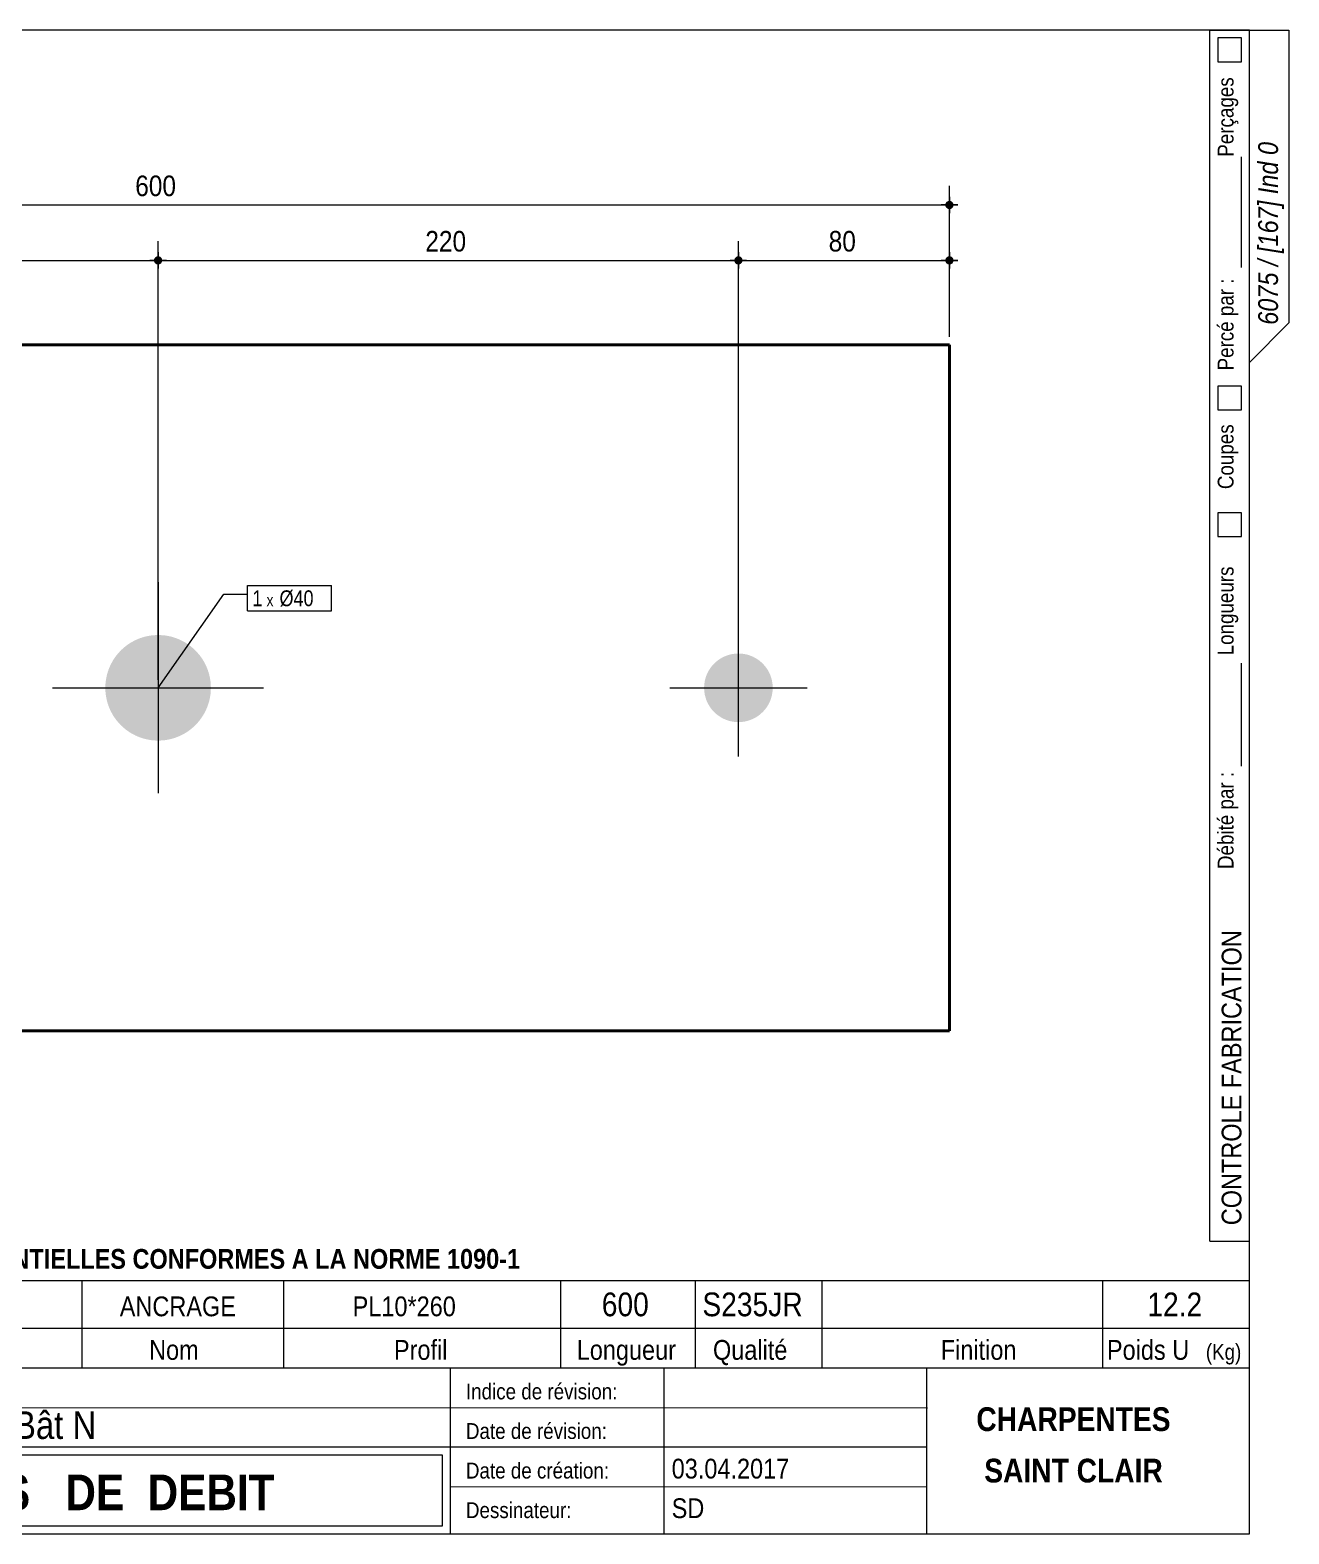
# Model space of a CAD drawing. Header units: millimetres. Extents: x 2 to 287, y 5 to 195.
# Drawn here: x 127.9 to 287, y 5 to 195 of the extents above; entities that cross this region are included whole.
import ezdxf

# ---------------------------------------------------------------- set-up
doc = ezdxf.new("R2010")
doc.units = ezdxf.units.MM
for name, color, linetype, lineweight in [('Autre type objet', 1, 'Continuous', 0), ('Boulon', 7, 'Continuous', 0), ('Cotation', 7, 'Continuous', 0), ('Désignation boulon', 3, 'Continuous', 0), ('Feuille dessin', 5, 'Continuous', 0), ('Piece', 2, 'Continuous', 0)]:
    doc.layers.add(name, color=color, linetype=linetype, lineweight=lineweight)
doc.styles.add('ARIAL', font='ARIAL.TTF')
doc.styles.add('ARIAL_BOLD', font='ARIALBD.TTF')
doc.styles.add('ARIAL_ITALIC', font='ARIALI.TTF')
doc.styles.add('COMIC_SANS_MS', font='COMIC.TTF')

# ---------------------------------------------------------------- blocks, each defined once
blk = doc.blocks.new('*A1')
at = {"layer": 'Boulon'}
blk.add_hatch(color=256, dxfattribs=at).paths.add_polyline_path([(137.43, 111.98), (137.44, 112.06), (137.44, 112.15), (137.44, 112.23), (137.45, 112.31), (137.45, 112.39), (137.46, 112.47), (137.47, 112.55), (137.47, 112.63), (137.48, 112.72), (137.49, 112.8), (137.51, 112.88), (137.52, 112.96), (137.53, 113.04), (137.55, 113.12), (137.56, 113.2), (137.58, 113.28), (137.6, 113.36), (137.61, 113.44), (137.63, 113.52), (137.65, 113.6), (137.67, 113.68), (137.7, 113.76), (137.72, 113.84), (137.74, 113.91), (137.77, 113.99), (137.8, 114.07), (137.82, 114.15), (137.85, 114.22), (137.88, 114.3), (137.91, 114.38), (137.94, 114.45), (137.97, 114.53), (138.01, 114.6), (138.04, 114.68), (138.07, 114.75), (138.11, 114.82), (138.15, 114.9), (138.18, 114.97), (138.22, 115.04), (138.26, 115.11), (138.3, 115.19), (138.34, 115.26), (138.38, 115.33), (138.42, 115.4), (138.47, 115.47), (138.51, 115.54), (138.56, 115.6), (138.6, 115.67), (138.65, 115.74), (138.7, 115.81), (138.75, 115.87), (138.79, 115.94), (138.84, 116), (138.9, 116.07), (138.95, 116.13), (139, 116.19), (139.05, 116.25), (139.11, 116.32), (139.16, 116.38), (139.22, 116.44), (139.27, 116.5), (139.33, 116.56), (139.39, 116.61), (139.44, 116.67), (139.5, 116.73), (139.56, 116.78), (139.62, 116.84), (139.68, 116.89), (139.75, 116.95), (139.81, 117), (139.87, 117.05), (139.93, 117.1), (140, 117.16), (140.06, 117.21), (140.13, 117.25), (140.19, 117.3), (140.26, 117.35), (140.33, 117.4), (140.4, 117.44), (140.46, 117.49), (140.53, 117.53), (140.6, 117.58), (140.67, 117.62), (140.74, 117.66), (140.81, 117.7), (140.89, 117.74), (140.96, 117.78), (141.03, 117.82), (141.1, 117.85), (141.18, 117.89), (141.25, 117.93), (141.32, 117.96), (141.4, 117.99), (141.47, 118.03), (141.55, 118.06), (141.62, 118.09), (141.7, 118.12), (141.78, 118.15), (141.85, 118.18), (141.93, 118.2), (142.01, 118.23), (142.09, 118.26), (142.16, 118.28), (142.24, 118.3), (142.32, 118.33), (142.4, 118.35), (142.48, 118.37), (142.56, 118.39), (142.64, 118.4), (142.72, 118.42), (142.8, 118.44), (142.88, 118.45), (142.96, 118.47), (143.04, 118.48), (143.12, 118.49), (143.2, 118.51), (143.28, 118.52), (143.37, 118.53), (143.45, 118.53), (143.53, 118.54), (143.61, 118.55), (143.69, 118.55), (143.77, 118.56), (143.85, 118.56), (143.94, 118.56), (144.02, 118.57), (144.1, 118.57), (144.18, 118.57), (144.26, 118.56), (144.35, 118.56), (144.43, 118.56), (144.51, 118.55), (144.59, 118.55), (144.67, 118.54), (144.75, 118.53), (144.83, 118.53), (144.92, 118.52), (145, 118.51), (145.08, 118.49), (145.16, 118.48), (145.24, 118.47), (145.32, 118.45), (145.4, 118.44), (145.48, 118.42), (145.56, 118.4), (145.64, 118.39), (145.72, 118.37), (145.8, 118.35), (145.88, 118.33), (145.96, 118.3), (146.04, 118.28), (146.11, 118.26), (146.19, 118.23), (146.27, 118.2), (146.35, 118.18), (146.42, 118.15), (146.5, 118.12), (146.58, 118.09), (146.65, 118.06), (146.73, 118.03), (146.8, 117.99), (146.88, 117.96), (146.95, 117.93), (147.02, 117.89), (147.1, 117.85), (147.17, 117.82), (147.24, 117.78), (147.31, 117.74), (147.39, 117.7), (147.46, 117.66), (147.53, 117.62), (147.6, 117.58), (147.67, 117.53), (147.74, 117.49), (147.8, 117.44), (147.87, 117.4), (147.94, 117.35), (148.01, 117.3), (148.07, 117.25), (148.14, 117.21), (148.2, 117.16), (148.27, 117.1), (148.33, 117.05), (148.39, 117), (148.45, 116.95), (148.52, 116.89), (148.58, 116.84), (148.64, 116.78), (148.7, 116.73), (148.76, 116.67), (148.81, 116.61), (148.87, 116.56), (148.93, 116.5), (148.98, 116.44), (149.04, 116.38), (149.09, 116.32), (149.15, 116.25), (149.2, 116.19), (149.25, 116.13), (149.3, 116.07), (149.36, 116), (149.41, 115.94), (149.45, 115.87), (149.5, 115.81), (149.55, 115.74), (149.6, 115.67), (149.64, 115.6), (149.69, 115.54), (149.73, 115.47), (149.78, 115.4), (149.82, 115.33), (149.86, 115.26), (149.9, 115.19), (149.94, 115.11), (149.98, 115.04), (150.02, 114.97), (150.05, 114.9), (150.09, 114.82), (150.13, 114.75), (150.16, 114.68), (150.19, 114.6), (150.23, 114.53), (150.26, 114.45), (150.29, 114.38), (150.32, 114.3), (150.35, 114.22), (150.38, 114.15), (150.4, 114.07), (150.43, 113.99), (150.46, 113.91), (150.48, 113.84), (150.5, 113.76), (150.53, 113.68), (150.55, 113.6), (150.57, 113.52), (150.59, 113.44), (150.6, 113.36), (150.62, 113.28), (150.64, 113.2), (150.65, 113.12), (150.67, 113.04), (150.68, 112.96), (150.69, 112.88), (150.71, 112.8), (150.72, 112.72), (150.73, 112.63), (150.73, 112.55), (150.74, 112.47), (150.75, 112.39), (150.75, 112.31), (150.76, 112.23), (150.76, 112.15), (150.76, 112.06), (150.77, 111.98), (150.77, 111.9), (150.77, 111.82), (150.76, 111.74), (150.76, 111.65), (150.76, 111.57), (150.75, 111.49), (150.75, 111.41), (150.74, 111.33), (150.73, 111.25), (150.73, 111.17), (150.72, 111.08), (150.71, 111), (150.69, 110.92), (150.68, 110.84), (150.67, 110.76), (150.65, 110.68), (150.64, 110.6), (150.62, 110.52), (150.6, 110.44), (150.59, 110.36), (150.57, 110.28), (150.55, 110.2), (150.53, 110.12), (150.5, 110.04), (150.48, 109.96), (150.46, 109.89), (150.43, 109.81), (150.4, 109.73), (150.38, 109.65), (150.35, 109.58), (150.32, 109.5), (150.29, 109.42), (150.26, 109.35), (150.23, 109.27), (150.19, 109.2), (150.16, 109.12), (150.13, 109.05), (150.09, 108.98), (150.05, 108.9), (150.02, 108.83), (149.98, 108.76), (149.94, 108.69), (149.9, 108.61), (149.86, 108.54), (149.82, 108.47), (149.78, 108.4), (149.73, 108.33), (149.69, 108.26), (149.64, 108.2), (149.6, 108.13), (149.55, 108.06), (149.5, 107.99), (149.45, 107.93), (149.41, 107.86), (149.36, 107.8), (149.3, 107.73), (149.25, 107.67), (149.2, 107.61), (149.15, 107.55), (149.09, 107.48), (149.04, 107.42), (148.98, 107.36), (148.93, 107.3), (148.87, 107.24), (148.81, 107.19), (148.76, 107.13), (148.7, 107.07), (148.64, 107.02), (148.58, 106.96), (148.52, 106.91), (148.45, 106.85), (148.39, 106.8), (148.33, 106.75), (148.27, 106.7), (148.2, 106.64), (148.14, 106.59), (148.07, 106.55), (148.01, 106.5), (147.94, 106.45), (147.87, 106.4), (147.8, 106.36), (147.74, 106.31), (147.67, 106.27), (147.6, 106.22), (147.53, 106.18), (147.46, 106.14), (147.39, 106.1), (147.31, 106.06), (147.24, 106.02), (147.17, 105.98), (147.1, 105.95), (147.02, 105.91), (146.95, 105.87), (146.88, 105.84), (146.8, 105.81), (146.73, 105.77), (146.65, 105.74), (146.58, 105.71), (146.5, 105.68), (146.42, 105.65), (146.35, 105.62), (146.27, 105.6), (146.19, 105.57), (146.11, 105.54), (146.04, 105.52), (145.96, 105.5), (145.88, 105.47), (145.8, 105.45), (145.72, 105.43), (145.64, 105.41), (145.56, 105.4), (145.48, 105.38), (145.4, 105.36), (145.32, 105.35), (145.24, 105.33), (145.16, 105.32), (145.08, 105.31), (145, 105.29), (144.92, 105.28), (144.83, 105.27), (144.75, 105.27), (144.67, 105.26), (144.59, 105.25), (144.51, 105.25), (144.43, 105.24), (144.35, 105.24), (144.26, 105.24), (144.18, 105.23), (144.1, 105.23), (144.02, 105.23), (143.94, 105.24), (143.85, 105.24), (143.77, 105.24), (143.69, 105.25), (143.61, 105.25), (143.53, 105.26), (143.45, 105.27), (143.37, 105.27), (143.28, 105.28), (143.2, 105.29), (143.12, 105.31), (143.04, 105.32), (142.96, 105.33), (142.88, 105.35), (142.8, 105.36), (142.72, 105.38), (142.64, 105.4), (142.56, 105.41), (142.48, 105.43), (142.4, 105.45), (142.32, 105.47), (142.24, 105.5), (142.16, 105.52), (142.09, 105.54), (142.01, 105.57), (141.93, 105.6), (141.85, 105.62), (141.78, 105.65), (141.7, 105.68), (141.62, 105.71), (141.55, 105.74), (141.47, 105.77), (141.4, 105.81), (141.32, 105.84), (141.25, 105.87), (141.18, 105.91), (141.1, 105.95), (141.03, 105.98), (140.96, 106.02), (140.89, 106.06), (140.81, 106.1), (140.74, 106.14), (140.67, 106.18), (140.6, 106.22), (140.53, 106.27), (140.46, 106.31), (140.4, 106.36), (140.33, 106.4), (140.26, 106.45), (140.19, 106.5), (140.13, 106.55), (140.06, 106.59), (140, 106.64), (139.93, 106.7), (139.87, 106.75), (139.81, 106.8), (139.75, 106.85), (139.68, 106.91), (139.62, 106.96), (139.56, 107.02), (139.5, 107.07), (139.44, 107.13), (139.39, 107.19), (139.33, 107.24), (139.27, 107.3), (139.22, 107.36), (139.16, 107.42), (139.11, 107.48), (139.05, 107.55), (139, 107.61), (138.95, 107.67), (138.9, 107.73), (138.84, 107.8), (138.79, 107.86), (138.75, 107.93), (138.7, 107.99), (138.65, 108.06), (138.6, 108.13), (138.56, 108.2), (138.51, 108.26), (138.47, 108.33), (138.42, 108.4), (138.38, 108.47), (138.34, 108.54), (138.3, 108.61), (138.26, 108.69), (138.22, 108.76), (138.18, 108.83), (138.15, 108.9), (138.11, 108.98), (138.07, 109.05), (138.04, 109.12), (138.01, 109.2), (137.97, 109.27), (137.94, 109.35), (137.91, 109.42), (137.88, 109.5), (137.85, 109.58), (137.82, 109.65), (137.8, 109.73), (137.77, 109.81), (137.74, 109.89), (137.72, 109.96), (137.7, 110.04), (137.67, 110.12), (137.65, 110.2), (137.63, 110.28), (137.61, 110.36), (137.6, 110.44), (137.58, 110.52), (137.56, 110.6), (137.55, 110.68), (137.53, 110.76), (137.52, 110.84), (137.51, 110.92), (137.49, 111), (137.48, 111.08), (137.47, 111.17), (137.47, 111.25), (137.46, 111.33), (137.45, 111.41), (137.45, 111.49), (137.44, 111.57), (137.44, 111.65), (137.44, 111.74), (137.43, 111.82), (137.43, 111.9)], flags=17)
at = {"layer": 'Boulon', "linetype": 'Continuous', "lineweight": 0}
for p, q in [((144.1, 125.23), (144.1, 98.57)), ((130.77, 111.9), (157.43, 111.9))]:
    blk.add_line(p, q, dxfattribs=at)
blk = doc.blocks.new('*A2')
at = {"layer": 'Boulon'}
blk.add_hatch(color=256, dxfattribs=at).paths.add_polyline_path([(217.38, 107.57), (217.33, 107.57), (217.27, 107.57), (217.22, 107.57), (217.17, 107.57), (217.11, 107.58), (217.06, 107.58), (217.01, 107.59), (216.96, 107.59), (216.9, 107.6), (216.85, 107.61), (216.8, 107.61), (216.74, 107.62), (216.69, 107.63), (216.64, 107.64), (216.59, 107.65), (216.54, 107.66), (216.48, 107.67), (216.43, 107.68), (216.38, 107.7), (216.33, 107.71), (216.28, 107.72), (216.23, 107.74), (216.18, 107.75), (216.12, 107.77), (216.07, 107.79), (216.02, 107.8), (215.97, 107.82), (215.92, 107.84), (215.87, 107.86), (215.82, 107.88), (215.78, 107.9), (215.73, 107.92), (215.68, 107.94), (215.63, 107.96), (215.58, 107.98), (215.53, 108.01), (215.49, 108.03), (215.44, 108.05), (215.39, 108.08), (215.34, 108.1), (215.3, 108.13), (215.25, 108.16), (215.21, 108.18), (215.16, 108.21), (215.12, 108.24), (215.07, 108.27), (215.03, 108.3), (214.98, 108.33), (214.94, 108.36), (214.89, 108.39), (214.85, 108.42), (214.81, 108.45), (214.77, 108.48), (214.73, 108.52), (214.68, 108.55), (214.64, 108.58), (214.6, 108.62), (214.56, 108.65), (214.52, 108.69), (214.48, 108.73), (214.45, 108.76), (214.41, 108.8), (214.37, 108.84), (214.33, 108.87), (214.29, 108.91), (214.26, 108.95), (214.22, 108.99), (214.19, 109.03), (214.15, 109.07), (214.12, 109.11), (214.08, 109.15), (214.05, 109.19), (214.02, 109.23), (213.98, 109.28), (213.95, 109.32), (213.92, 109.36), (213.89, 109.4), (213.86, 109.45), (213.83, 109.49), (213.8, 109.54), (213.77, 109.58), (213.74, 109.63), (213.72, 109.67), (213.69, 109.72), (213.66, 109.76), (213.64, 109.81), (213.61, 109.86), (213.59, 109.9), (213.56, 109.95), (213.54, 110), (213.52, 110.05), (213.49, 110.1), (213.47, 110.14), (213.45, 110.19), (213.43, 110.24), (213.41, 110.29), (213.39, 110.34), (213.37, 110.39), (213.35, 110.44), (213.34, 110.49), (213.32, 110.54), (213.3, 110.59), (213.29, 110.64), (213.27, 110.69), (213.26, 110.74), (213.24, 110.8), (213.23, 110.85), (213.22, 110.9), (213.21, 110.95), (213.19, 111), (213.18, 111.05), (213.17, 111.11), (213.16, 111.16), (213.16, 111.21), (213.15, 111.26), (213.14, 111.32), (213.13, 111.37), (213.13, 111.42), (213.12, 111.48), (213.12, 111.53), (213.11, 111.58), (213.11, 111.63), (213.11, 111.69), (213.1, 111.74), (213.1, 111.79), (213.1, 111.85), (213.1, 111.9), (213.1, 111.95), (213.1, 112.01), (213.1, 112.06), (213.11, 112.11), (213.11, 112.17), (213.11, 112.22), (213.12, 112.27), (213.12, 112.32), (213.13, 112.38), (213.13, 112.43), (213.14, 112.48), (213.15, 112.54), (213.16, 112.59), (213.16, 112.64), (213.17, 112.69), (213.18, 112.75), (213.19, 112.8), (213.21, 112.85), (213.22, 112.9), (213.23, 112.95), (213.24, 113), (213.26, 113.06), (213.27, 113.11), (213.29, 113.16), (213.3, 113.21), (213.32, 113.26), (213.34, 113.31), (213.35, 113.36), (213.37, 113.41), (213.39, 113.46), (213.41, 113.51), (213.43, 113.56), (213.45, 113.61), (213.47, 113.66), (213.49, 113.7), (213.52, 113.75), (213.54, 113.8), (213.56, 113.85), (213.59, 113.9), (213.61, 113.94), (213.64, 113.99), (213.66, 114.04), (213.69, 114.08), (213.72, 114.13), (213.74, 114.17), (213.77, 114.22), (213.8, 114.26), (213.83, 114.31), (213.86, 114.35), (213.89, 114.4), (213.92, 114.44), (213.95, 114.48), (213.98, 114.52), (214.02, 114.57), (214.05, 114.61), (214.08, 114.65), (214.12, 114.69), (214.15, 114.73), (214.19, 114.77), (214.22, 114.81), (214.26, 114.85), (214.29, 114.89), (214.33, 114.93), (214.37, 114.96), (214.41, 115), (214.45, 115.04), (214.48, 115.07), (214.52, 115.11), (214.56, 115.15), (214.6, 115.18), (214.64, 115.22), (214.68, 115.25), (214.73, 115.28), (214.77, 115.32), (214.81, 115.35), (214.85, 115.38), (214.89, 115.41), (214.94, 115.44), (214.98, 115.47), (215.03, 115.5), (215.07, 115.53), (215.12, 115.56), (215.16, 115.59), (215.21, 115.62), (215.25, 115.64), (215.3, 115.67), (215.34, 115.7), (215.39, 115.72), (215.44, 115.75), (215.49, 115.77), (215.53, 115.79), (215.58, 115.82), (215.63, 115.84), (215.68, 115.86), (215.73, 115.88), (215.78, 115.9), (215.82, 115.92), (215.87, 115.94), (215.92, 115.96), (215.97, 115.98), (216.02, 116), (216.07, 116.01), (216.12, 116.03), (216.18, 116.05), (216.23, 116.06), (216.28, 116.08), (216.33, 116.09), (216.38, 116.1), (216.43, 116.12), (216.48, 116.13), (216.54, 116.14), (216.59, 116.15), (216.64, 116.16), (216.69, 116.17), (216.74, 116.18), (216.8, 116.19), (216.85, 116.19), (216.9, 116.2), (216.96, 116.21), (217.01, 116.21), (217.06, 116.22), (217.11, 116.22), (217.17, 116.23), (217.22, 116.23), (217.27, 116.23), (217.33, 116.23), (217.38, 116.23), (217.43, 116.23), (217.49, 116.23), (217.54, 116.23), (217.59, 116.23), (217.65, 116.23), (217.7, 116.23), (217.75, 116.22), (217.81, 116.22), (217.86, 116.21), (217.91, 116.21), (217.96, 116.2), (218.02, 116.19), (218.07, 116.19), (218.12, 116.18), (218.17, 116.17), (218.23, 116.16), (218.28, 116.15), (218.33, 116.14), (218.38, 116.13), (218.43, 116.12), (218.49, 116.1), (218.54, 116.09), (218.59, 116.08), (218.64, 116.06), (218.69, 116.05), (218.74, 116.03), (218.79, 116.01), (218.84, 116), (218.89, 115.98), (218.94, 115.96), (218.99, 115.94), (219.04, 115.92), (219.09, 115.9), (219.14, 115.88), (219.19, 115.86), (219.24, 115.84), (219.29, 115.82), (219.33, 115.79), (219.38, 115.77), (219.43, 115.75), (219.48, 115.72), (219.52, 115.7), (219.57, 115.67), (219.62, 115.64), (219.66, 115.62), (219.71, 115.59), (219.75, 115.56), (219.8, 115.53), (219.84, 115.5), (219.88, 115.47), (219.93, 115.44), (219.97, 115.41), (220.01, 115.38), (220.06, 115.35), (220.1, 115.32), (220.14, 115.28), (220.18, 115.25), (220.22, 115.22), (220.26, 115.18), (220.3, 115.15), (220.34, 115.11), (220.38, 115.07), (220.42, 115.04), (220.46, 115), (220.5, 114.96), (220.53, 114.93), (220.57, 114.89), (220.61, 114.85), (220.64, 114.81), (220.68, 114.77), (220.71, 114.73), (220.75, 114.69), (220.78, 114.65), (220.82, 114.61), (220.85, 114.57), (220.88, 114.52), (220.91, 114.48), (220.95, 114.44), (220.98, 114.4), (221.01, 114.35), (221.04, 114.31), (221.07, 114.26), (221.09, 114.22), (221.12, 114.17), (221.15, 114.13), (221.18, 114.08), (221.2, 114.04), (221.23, 113.99), (221.25, 113.94), (221.28, 113.9), (221.3, 113.85), (221.33, 113.8), (221.35, 113.75), (221.37, 113.7), (221.39, 113.66), (221.42, 113.61), (221.44, 113.56), (221.46, 113.51), (221.48, 113.46), (221.5, 113.41), (221.51, 113.36), (221.53, 113.31), (221.55, 113.26), (221.56, 113.21), (221.58, 113.16), (221.6, 113.11), (221.61, 113.06), (221.62, 113), (221.64, 112.95), (221.65, 112.9), (221.66, 112.85), (221.67, 112.8), (221.68, 112.75), (221.69, 112.69), (221.7, 112.64), (221.71, 112.59), (221.72, 112.54), (221.73, 112.48), (221.73, 112.43), (221.74, 112.38), (221.75, 112.32), (221.75, 112.27), (221.75, 112.22), (221.76, 112.17), (221.76, 112.11), (221.76, 112.06), (221.77, 112.01), (221.77, 111.95), (221.77, 111.9), (221.77, 111.85), (221.77, 111.79), (221.76, 111.74), (221.76, 111.69), (221.76, 111.63), (221.75, 111.58), (221.75, 111.53), (221.75, 111.48), (221.74, 111.42), (221.73, 111.37), (221.73, 111.32), (221.72, 111.26), (221.71, 111.21), (221.7, 111.16), (221.69, 111.11), (221.68, 111.05), (221.67, 111), (221.66, 110.95), (221.65, 110.9), (221.64, 110.85), (221.62, 110.8), (221.61, 110.74), (221.6, 110.69), (221.58, 110.64), (221.56, 110.59), (221.55, 110.54), (221.53, 110.49), (221.51, 110.44), (221.5, 110.39), (221.48, 110.34), (221.46, 110.29), (221.44, 110.24), (221.42, 110.19), (221.39, 110.14), (221.37, 110.1), (221.35, 110.05), (221.33, 110), (221.3, 109.95), (221.28, 109.9), (221.25, 109.86), (221.23, 109.81), (221.2, 109.76), (221.18, 109.72), (221.15, 109.67), (221.12, 109.63), (221.09, 109.58), (221.07, 109.54), (221.04, 109.49), (221.01, 109.45), (220.98, 109.4), (220.95, 109.36), (220.91, 109.32), (220.88, 109.28), (220.85, 109.23), (220.82, 109.19), (220.78, 109.15), (220.75, 109.11), (220.71, 109.07), (220.68, 109.03), (220.64, 108.99), (220.61, 108.95), (220.57, 108.91), (220.53, 108.87), (220.5, 108.84), (220.46, 108.8), (220.42, 108.76), (220.38, 108.73), (220.34, 108.69), (220.3, 108.65), (220.26, 108.62), (220.22, 108.58), (220.18, 108.55), (220.14, 108.52), (220.1, 108.48), (220.06, 108.45), (220.01, 108.42), (219.97, 108.39), (219.93, 108.36), (219.88, 108.33), (219.84, 108.3), (219.8, 108.27), (219.75, 108.24), (219.71, 108.21), (219.66, 108.18), (219.62, 108.16), (219.57, 108.13), (219.52, 108.1), (219.48, 108.08), (219.43, 108.05), (219.38, 108.03), (219.33, 108.01), (219.29, 107.98), (219.24, 107.96), (219.19, 107.94), (219.14, 107.92), (219.09, 107.9), (219.04, 107.88), (218.99, 107.86), (218.94, 107.84), (218.89, 107.82), (218.84, 107.8), (218.79, 107.79), (218.74, 107.77), (218.69, 107.75), (218.64, 107.74), (218.59, 107.72), (218.54, 107.71), (218.49, 107.7), (218.43, 107.68), (218.38, 107.67), (218.33, 107.66), (218.28, 107.65), (218.23, 107.64), (218.17, 107.63), (218.12, 107.62), (218.07, 107.61), (218.02, 107.61), (217.96, 107.6), (217.91, 107.59), (217.86, 107.59), (217.81, 107.58), (217.75, 107.58), (217.7, 107.57), (217.65, 107.57), (217.59, 107.57), (217.54, 107.57), (217.49, 107.57), (217.43, 107.57)], flags=17)
at = {"layer": 'Boulon', "linetype": 'Continuous', "lineweight": 0}
for p, q in [((217.43, 103.23), (217.43, 120.57)), ((208.77, 111.9), (226.1, 111.9))]:
    blk.add_line(p, q, dxfattribs=at)
blk = doc.blocks.new('*A3')
at = {"layer": 'Piece', "color": 2, "linetype": 'Continuous', "lineweight": 40}
for p, q in [((44.1, 155.233333), (244.1, 155.233333)), ((244.1, 155.233333), (244.1, 68.566667)), ((244.1, 68.566667), (44.1, 68.566667))]:
    blk.add_line(p, q, dxfattribs=at)
blk = doc.blocks.new('*A4')
at = {"layer": 'Feuille dessin', "linetype": 'Continuous', "lineweight": 0}
for p, q in [((282, 195), (5, 195)), ((282, 5), (282, 195)), ((5, 5), (282, 5))]:
    blk.add_line(p, q, dxfattribs=at)
blk = doc.blocks.new('*A7')
at = {"layer": 'Autre type objet', "linetype": 'Continuous', "lineweight": 0}
for p, q in [((277, 42), (277, 195)), ((277, 195), (287, 195)), ((278, 194), (278, 191)), ((281, 194), (278, 194)), ((281, 191), (281, 194)), ((282, 42), (282, 195)), ((287, 195), (287, 158)), ((278, 191), (281, 191)), ((281, 165), (281, 179)), ((287, 158), (282, 153)), ((278, 150), (278, 147)), ((281, 150), (278, 150)), ((281, 147), (281, 150)), ((278, 147), (281, 147)), ((278, 134), (278, 131)), ((281, 134), (278, 134)), ((281, 131), (281, 134)), ((278, 131), (281, 131)), ((281, 102), (281, 115)), ((277, 42), (282, 42))]:
    blk.add_line(p, q, dxfattribs=at)
at = {"layer": 'Autre type objet', "width": 0.85}
for s, height, style, p in [('Perçages', 2, 'ARIAL', (280, 179)), ('6075 / [167] Ind 0', 2.5, 'ARIAL_ITALIC', (285.619109, 157.760245)), ('Percé par :', 2, 'ARIAL', (280, 152)), ('Coupes', 2, 'ARIAL', (280, 137)), ('Longueurs', 2, 'ARIAL', (280, 116)), ('Débité par :', 2, 'ARIAL', (280, 89)), ('CONTROLE FABRICATION', 2.5, 'ARIAL', (281, 44))]:
    blk.add_text(s, height=height, rotation=90, dxfattribs=dict(at, style=style)).set_placement(p)
blk = doc.blocks.new('*A8')
at = {"layer": 'Autre type objet', "linetype": 'Continuous', "lineweight": 0}
for p, q in [((92, 37), (282, 37)), ((134.5, 31), (134.5, 37)), ((160, 31), (160, 37)), ((195, 31), (195, 37)), ((212, 31), (212, 37)), ((228, 31), (228, 37)), ((263.5, 31), (263.5, 37)), ((282, 31), (282, 37)), ((92, 31), (282, 31)), ((134.5, 26), (134.5, 31)), ((160, 26), (160, 31)), ((195, 26), (195, 31)), ((212, 26), (212, 31)), ((228, 26), (228, 31)), ((263.5, 26), (263.5, 31)), ((282, 5), (282, 31)), ((92, 26), (282, 26)), ((181, 26), (181, 5)), ((208, 26), (208, 5)), ((241.262466, 5), (241.262466, 26)), ((92, 21), (241.327069, 20.935451)), ((92, 16), (181, 16)), ((181, 16), (241.297815, 16.021151)), ((93, 15), (180, 15)), ((180, 15), (180, 6)), ((181, 11), (241.217807, 10.969512)), ((180, 6), (93, 6)), ((92, 5), (282, 5))]:
    blk.add_line(p, q, dxfattribs=at)
at = {"layer": 'Autre type objet', "width": 0.85}
for s, height, style, p in [('TOLERANCES ESSENTIELLES CONFORMES A LA NORME 1090-1', 2.5, 'ARIAL_BOLD', (96.5, 38.5)), ('ANCRAGE', 2.5, 'ARIAL', (139.25415, 32.5)), ('PL10*260', 2.5, 'ARIAL', (168.683716, 32.5)), ('600', 3, 'ARIAL', (200.165771, 32.5)), ('S235JR', 3, 'ARIAL', (212.880127, 32.5)), ('12.2', 3, 'ARIAL', (269.109863, 32.5)), ('Nom', 2.5, 'ARIAL', (142.961426, 27)), ('Profil', 2.5, 'ARIAL', (173.903564, 27)), ('Longueur', 2.5, 'ARIAL', (197, 27)), ('Qualité', 2.5, 'ARIAL', (214.218018, 27)), ('Finition', 2.5, 'ARIAL', (243, 27)), ('Poids U', 2.5, 'ARIAL', (264, 27)), ('(Kg)', 2, 'ARIAL', (276.5, 27)), ('Indice de révision:', 2, 'ARIAL', (183, 22)), ('CHARPENTES', 3, 'ARIAL_BOLD', (247.5, 18)), ('GHD Bât N', 3.5, 'ARIAL', (115.5, 17)), ('Date de révision:', 2, 'ARIAL', (183, 17)), ('Date de création:', 2, 'ARIAL', (183, 12)), ('03.04.2017', 2.5, 'ARIAL', (209, 12)), ('SAINT CLAIR', 3, 'ARIAL_BOLD', (248.5, 11.5)), ('CROQUIS   DE  DEBIT', 4.5, 'ARIAL_BOLD', (103, 8)), ('SD', 2.5, 'ARIAL', (209, 7)), ('Dessinateur:', 2, 'ARIAL', (183, 7))]:
    blk.add_text(s, height=height, dxfattribs=dict(at, style=style)).set_placement(p)
blk = doc.blocks.new('*A13')
at = {"layer": 'Cotation'}
blk.add_hatch(color=256, dxfattribs=at).paths.add_polyline_path([(244.07, 172.38), (244.05, 172.38), (244.02, 172.39), (244, 172.39), (243.97, 172.4), (243.95, 172.4), (243.92, 172.41), (243.9, 172.42), (243.88, 172.43), (243.85, 172.44), (243.83, 172.45), (243.81, 172.47), (243.79, 172.48), (243.77, 172.5), (243.75, 172.51), (243.73, 172.53), (243.71, 172.55), (243.7, 172.57), (243.68, 172.59), (243.67, 172.61), (243.65, 172.63), (243.64, 172.65), (243.63, 172.68), (243.62, 172.7), (243.61, 172.72), (243.6, 172.75), (243.6, 172.77), (243.59, 172.8), (243.59, 172.82), (243.58, 172.85), (243.58, 172.87), (243.58, 172.9), (243.58, 172.93), (243.58, 172.95), (243.59, 172.98), (243.59, 173), (243.6, 173.03), (243.6, 173.05), (243.61, 173.08), (243.62, 173.1), (243.63, 173.12), (243.64, 173.15), (243.65, 173.17), (243.67, 173.19), (243.68, 173.21), (243.7, 173.23), (243.71, 173.25), (243.73, 173.27), (243.75, 173.29), (243.77, 173.3), (243.79, 173.32), (243.81, 173.33), (243.83, 173.35), (243.85, 173.36), (243.88, 173.37), (243.9, 173.38), (243.92, 173.39), (243.95, 173.4), (243.97, 173.4), (244, 173.41), (244.02, 173.41), (244.05, 173.42), (244.07, 173.42), (244.1, 173.42), (244.13, 173.42), (244.15, 173.42), (244.18, 173.41), (244.2, 173.41), (244.23, 173.4), (244.25, 173.4), (244.28, 173.39), (244.3, 173.38), (244.32, 173.37), (244.35, 173.36), (244.37, 173.35), (244.39, 173.33), (244.41, 173.32), (244.43, 173.3), (244.45, 173.29), (244.47, 173.27), (244.49, 173.25), (244.5, 173.23), (244.52, 173.21), (244.53, 173.19), (244.55, 173.17), (244.56, 173.15), (244.57, 173.12), (244.58, 173.1), (244.59, 173.08), (244.6, 173.05), (244.6, 173.03), (244.61, 173), (244.61, 172.98), (244.62, 172.95), (244.62, 172.93), (244.62, 172.9), (244.62, 172.87), (244.62, 172.85), (244.61, 172.82), (244.61, 172.8), (244.6, 172.77), (244.6, 172.75), (244.59, 172.72), (244.58, 172.7), (244.57, 172.68), (244.56, 172.65), (244.55, 172.63), (244.53, 172.61), (244.52, 172.59), (244.5, 172.57), (244.49, 172.55), (244.47, 172.53), (244.45, 172.51), (244.43, 172.5), (244.41, 172.48), (244.39, 172.47), (244.37, 172.45), (244.35, 172.44), (244.32, 172.43), (244.3, 172.42), (244.28, 172.41), (244.25, 172.4), (244.23, 172.4), (244.2, 172.39), (244.18, 172.39), (244.15, 172.38), (244.13, 172.38), (244.1, 172.38)], flags=17)
at = {"layer": 'Cotation', "linetype": 'Continuous', "lineweight": 0}
for p, q in [((244.1, 156.23), (244.1, 175.32)), ((44.1, 172.9), (244.1, 172.9)), ((245.14, 172.9), (243.06, 172.9)), ((244.1, 173.94), (244.1, 171.86)), ((244.1, 172.9), (245.14, 172.9))]:
    blk.add_line(p, q, dxfattribs=at)
at = {"layer": 'Cotation'}
blk.add_point((244.1, 172.9), dxfattribs=at)
at = {"layer": 'Cotation', "style": 'ARIAL', "width": 0.85}
blk.add_text('600', height=2.6, dxfattribs=at).set_placement((141.21, 174.02))
blk = doc.blocks.new('*A15')
at = {"layer": 'Cotation'}
for points in [[(70.74, 165.38), (70.72, 165.38), (70.69, 165.39), (70.67, 165.39), (70.64, 165.4), (70.62, 165.4), (70.59, 165.41), (70.57, 165.42), (70.54, 165.43), (70.52, 165.44), (70.5, 165.45), (70.48, 165.47), (70.46, 165.48), (70.44, 165.5), (70.42, 165.51), (70.4, 165.53), (70.38, 165.55), (70.36, 165.57), (70.35, 165.59), (70.33, 165.61), (70.32, 165.63), (70.31, 165.65), (70.3, 165.68), (70.29, 165.7), (70.28, 165.72), (70.27, 165.75), (70.26, 165.77), (70.26, 165.8), (70.25, 165.82), (70.25, 165.85), (70.25, 165.87), (70.25, 165.9), (70.25, 165.93), (70.25, 165.95), (70.25, 165.98), (70.26, 166), (70.26, 166.03), (70.27, 166.05), (70.28, 166.08), (70.29, 166.1), (70.3, 166.12), (70.31, 166.15), (70.32, 166.17), (70.33, 166.19), (70.35, 166.21), (70.36, 166.23), (70.38, 166.25), (70.4, 166.27), (70.42, 166.29), (70.44, 166.3), (70.46, 166.32), (70.48, 166.33), (70.5, 166.35), (70.52, 166.36), (70.54, 166.37), (70.57, 166.38), (70.59, 166.39), (70.62, 166.4), (70.64, 166.4), (70.67, 166.41), (70.69, 166.41), (70.72, 166.42), (70.74, 166.42), (70.77, 166.42), (70.79, 166.42), (70.82, 166.42), (70.84, 166.41), (70.87, 166.41), (70.89, 166.4), (70.92, 166.4), (70.94, 166.39), (70.97, 166.38), (70.99, 166.37), (71.01, 166.36), (71.03, 166.35), (71.06, 166.33), (71.08, 166.32), (71.1, 166.3), (71.12, 166.29), (71.13, 166.27), (71.15, 166.25), (71.17, 166.23), (71.18, 166.21), (71.2, 166.19), (71.21, 166.17), (71.23, 166.15), (71.24, 166.12), (71.25, 166.1), (71.26, 166.08), (71.26, 166.05), (71.27, 166.03), (71.28, 166), (71.28, 165.98), (71.28, 165.95), (71.29, 165.93), (71.29, 165.9), (71.29, 165.87), (71.28, 165.85), (71.28, 165.82), (71.28, 165.8), (71.27, 165.77), (71.26, 165.75), (71.26, 165.72), (71.25, 165.7), (71.24, 165.68), (71.23, 165.65), (71.21, 165.63), (71.2, 165.61), (71.18, 165.59), (71.17, 165.57), (71.15, 165.55), (71.13, 165.53), (71.12, 165.51), (71.1, 165.5), (71.08, 165.48), (71.06, 165.47), (71.03, 165.45), (71.01, 165.44), (70.99, 165.43), (70.97, 165.42), (70.94, 165.41), (70.92, 165.4), (70.89, 165.4), (70.87, 165.39), (70.84, 165.39), (70.82, 165.38), (70.79, 165.38), (70.77, 165.38)], [(144.07, 165.38), (144.05, 165.38), (144.02, 165.39), (144, 165.39), (143.97, 165.4), (143.95, 165.4), (143.92, 165.41), (143.9, 165.42), (143.88, 165.43), (143.85, 165.44), (143.83, 165.45), (143.81, 165.47), (143.79, 165.48), (143.77, 165.5), (143.75, 165.51), (143.73, 165.53), (143.71, 165.55), (143.7, 165.57), (143.68, 165.59), (143.67, 165.61), (143.65, 165.63), (143.64, 165.65), (143.63, 165.68), (143.62, 165.7), (143.61, 165.72), (143.6, 165.75), (143.6, 165.77), (143.59, 165.8), (143.59, 165.82), (143.58, 165.85), (143.58, 165.87), (143.58, 165.9), (143.58, 165.93), (143.58, 165.95), (143.59, 165.98), (143.59, 166), (143.6, 166.03), (143.6, 166.05), (143.61, 166.08), (143.62, 166.1), (143.63, 166.12), (143.64, 166.15), (143.65, 166.17), (143.67, 166.19), (143.68, 166.21), (143.7, 166.23), (143.71, 166.25), (143.73, 166.27), (143.75, 166.29), (143.77, 166.3), (143.79, 166.32), (143.81, 166.33), (143.83, 166.35), (143.85, 166.36), (143.88, 166.37), (143.9, 166.38), (143.92, 166.39), (143.95, 166.4), (143.97, 166.4), (144, 166.41), (144.02, 166.41), (144.05, 166.42), (144.07, 166.42), (144.1, 166.42), (144.13, 166.42), (144.15, 166.42), (144.18, 166.41), (144.2, 166.41), (144.23, 166.4), (144.25, 166.4), (144.28, 166.39), (144.3, 166.38), (144.32, 166.37), (144.35, 166.36), (144.37, 166.35), (144.39, 166.33), (144.41, 166.32), (144.43, 166.3), (144.45, 166.29), (144.47, 166.27), (144.49, 166.25), (144.5, 166.23), (144.52, 166.21), (144.53, 166.19), (144.55, 166.17), (144.56, 166.15), (144.57, 166.12), (144.58, 166.1), (144.59, 166.08), (144.6, 166.05), (144.6, 166.03), (144.61, 166), (144.61, 165.98), (144.62, 165.95), (144.62, 165.93), (144.62, 165.9), (144.62, 165.87), (144.62, 165.85), (144.61, 165.82), (144.61, 165.8), (144.6, 165.77), (144.6, 165.75), (144.59, 165.72), (144.58, 165.7), (144.57, 165.68), (144.56, 165.65), (144.55, 165.63), (144.53, 165.61), (144.52, 165.59), (144.5, 165.57), (144.49, 165.55), (144.47, 165.53), (144.45, 165.51), (144.43, 165.5), (144.41, 165.48), (144.39, 165.47), (144.37, 165.45), (144.35, 165.44), (144.32, 165.43), (144.3, 165.42), (144.28, 165.41), (144.25, 165.4), (144.23, 165.4), (144.2, 165.39), (144.18, 165.39), (144.15, 165.38), (144.13, 165.38), (144.1, 165.38)]]:
    blk.add_hatch(color=256, dxfattribs=at).paths.add_polyline_path(points, flags=17)
at = {"layer": 'Cotation', "linetype": 'Continuous', "lineweight": 0}
for p, q in [((70.77, 112.9), (70.77, 168.32)), ((144.1, 112.9), (144.1, 168.32)), ((71.81, 165.9), (69.73, 165.9)), ((70.77, 165.9), (69.73, 165.9)), ((70.77, 166.94), (70.77, 164.86)), ((70.77, 165.9), (144.1, 165.9)), ((145.14, 165.9), (143.06, 165.9)), ((144.1, 166.94), (144.1, 164.86)), ((144.1, 165.9), (145.14, 165.9))]:
    blk.add_line(p, q, dxfattribs=at)
at = {"layer": 'Cotation'}
for p in [(70.77, 165.9), (144.1, 165.9)]:
    blk.add_point(p, dxfattribs=at)
at = {"layer": 'Cotation', "style": 'ARIAL', "width": 0.85}
blk.add_text('220', height=2.6, dxfattribs=at).set_placement((104.54, 167.02))
blk = doc.blocks.new('*A16')
at = {"layer": 'Cotation'}
for points in [[(144.07, 165.38), (144.05, 165.38), (144.02, 165.39), (144, 165.39), (143.97, 165.4), (143.95, 165.4), (143.92, 165.41), (143.9, 165.42), (143.88, 165.43), (143.85, 165.44), (143.83, 165.45), (143.81, 165.47), (143.79, 165.48), (143.77, 165.5), (143.75, 165.51), (143.73, 165.53), (143.71, 165.55), (143.7, 165.57), (143.68, 165.59), (143.67, 165.61), (143.65, 165.63), (143.64, 165.65), (143.63, 165.68), (143.62, 165.7), (143.61, 165.72), (143.6, 165.75), (143.6, 165.77), (143.59, 165.8), (143.59, 165.82), (143.58, 165.85), (143.58, 165.87), (143.58, 165.9), (143.58, 165.93), (143.58, 165.95), (143.59, 165.98), (143.59, 166), (143.6, 166.03), (143.6, 166.05), (143.61, 166.08), (143.62, 166.1), (143.63, 166.12), (143.64, 166.15), (143.65, 166.17), (143.67, 166.19), (143.68, 166.21), (143.7, 166.23), (143.71, 166.25), (143.73, 166.27), (143.75, 166.29), (143.77, 166.3), (143.79, 166.32), (143.81, 166.33), (143.83, 166.35), (143.85, 166.36), (143.88, 166.37), (143.9, 166.38), (143.92, 166.39), (143.95, 166.4), (143.97, 166.4), (144, 166.41), (144.02, 166.41), (144.05, 166.42), (144.07, 166.42), (144.1, 166.42), (144.13, 166.42), (144.15, 166.42), (144.18, 166.41), (144.2, 166.41), (144.23, 166.4), (144.25, 166.4), (144.28, 166.39), (144.3, 166.38), (144.32, 166.37), (144.35, 166.36), (144.37, 166.35), (144.39, 166.33), (144.41, 166.32), (144.43, 166.3), (144.45, 166.29), (144.47, 166.27), (144.49, 166.25), (144.5, 166.23), (144.52, 166.21), (144.53, 166.19), (144.55, 166.17), (144.56, 166.15), (144.57, 166.12), (144.58, 166.1), (144.59, 166.08), (144.6, 166.05), (144.6, 166.03), (144.61, 166), (144.61, 165.98), (144.62, 165.95), (144.62, 165.93), (144.62, 165.9), (144.62, 165.87), (144.62, 165.85), (144.61, 165.82), (144.61, 165.8), (144.6, 165.77), (144.6, 165.75), (144.59, 165.72), (144.58, 165.7), (144.57, 165.68), (144.56, 165.65), (144.55, 165.63), (144.53, 165.61), (144.52, 165.59), (144.5, 165.57), (144.49, 165.55), (144.47, 165.53), (144.45, 165.51), (144.43, 165.5), (144.41, 165.48), (144.39, 165.47), (144.37, 165.45), (144.35, 165.44), (144.32, 165.43), (144.3, 165.42), (144.28, 165.41), (144.25, 165.4), (144.23, 165.4), (144.2, 165.39), (144.18, 165.39), (144.15, 165.38), (144.13, 165.38), (144.1, 165.38)], [(217.41, 165.38), (217.38, 165.38), (217.36, 165.39), (217.33, 165.39), (217.31, 165.4), (217.28, 165.4), (217.26, 165.41), (217.23, 165.42), (217.21, 165.43), (217.19, 165.44), (217.17, 165.45), (217.14, 165.47), (217.12, 165.48), (217.1, 165.5), (217.08, 165.51), (217.07, 165.53), (217.05, 165.55), (217.03, 165.57), (217.02, 165.59), (217, 165.61), (216.99, 165.63), (216.97, 165.65), (216.96, 165.68), (216.95, 165.7), (216.94, 165.72), (216.94, 165.75), (216.93, 165.77), (216.92, 165.8), (216.92, 165.82), (216.92, 165.85), (216.91, 165.87), (216.91, 165.9), (216.91, 165.93), (216.92, 165.95), (216.92, 165.98), (216.92, 166), (216.93, 166.03), (216.94, 166.05), (216.94, 166.08), (216.95, 166.1), (216.96, 166.12), (216.97, 166.15), (216.99, 166.17), (217, 166.19), (217.02, 166.21), (217.03, 166.23), (217.05, 166.25), (217.07, 166.27), (217.08, 166.29), (217.1, 166.3), (217.12, 166.32), (217.14, 166.33), (217.17, 166.35), (217.19, 166.36), (217.21, 166.37), (217.23, 166.38), (217.26, 166.39), (217.28, 166.4), (217.31, 166.4), (217.33, 166.41), (217.36, 166.41), (217.38, 166.42), (217.41, 166.42), (217.43, 166.42), (217.46, 166.42), (217.48, 166.42), (217.51, 166.41), (217.53, 166.41), (217.56, 166.4), (217.58, 166.4), (217.61, 166.39), (217.63, 166.38), (217.66, 166.37), (217.68, 166.36), (217.7, 166.35), (217.72, 166.33), (217.74, 166.32), (217.76, 166.3), (217.78, 166.29), (217.8, 166.27), (217.82, 166.25), (217.84, 166.23), (217.85, 166.21), (217.87, 166.19), (217.88, 166.17), (217.89, 166.15), (217.9, 166.12), (217.91, 166.1), (217.92, 166.08), (217.93, 166.05), (217.94, 166.03), (217.94, 166), (217.95, 165.98), (217.95, 165.95), (217.95, 165.93), (217.95, 165.9), (217.95, 165.87), (217.95, 165.85), (217.95, 165.82), (217.94, 165.8), (217.94, 165.77), (217.93, 165.75), (217.92, 165.72), (217.91, 165.7), (217.9, 165.68), (217.89, 165.65), (217.88, 165.63), (217.87, 165.61), (217.85, 165.59), (217.84, 165.57), (217.82, 165.55), (217.8, 165.53), (217.78, 165.51), (217.76, 165.5), (217.74, 165.48), (217.72, 165.47), (217.7, 165.45), (217.68, 165.44), (217.66, 165.43), (217.63, 165.42), (217.61, 165.41), (217.58, 165.4), (217.56, 165.4), (217.53, 165.39), (217.51, 165.39), (217.48, 165.38), (217.46, 165.38), (217.43, 165.38)]]:
    blk.add_hatch(color=256, dxfattribs=at).paths.add_polyline_path(points, flags=17)
at = {"layer": 'Cotation', "linetype": 'Continuous', "lineweight": 0}
for p, q in [((144.1, 112.9), (144.1, 168.32)), ((217.43, 112.9), (217.43, 168.32)), ((145.14, 165.9), (143.06, 165.9)), ((144.1, 165.9), (143.06, 165.9)), ((144.1, 166.94), (144.1, 164.86)), ((144.1, 165.9), (217.43, 165.9)), ((218.47, 165.9), (216.39, 165.9)), ((217.43, 166.94), (217.43, 164.86)), ((217.43, 165.9), (218.47, 165.9))]:
    blk.add_line(p, q, dxfattribs=at)
at = {"layer": 'Cotation'}
for p in [(144.1, 165.9), (217.43, 165.9)]:
    blk.add_point(p, dxfattribs=at)
at = {"layer": 'Cotation', "style": 'ARIAL', "width": 0.85}
blk.add_text('220', height=2.6, dxfattribs=at).set_placement((177.87, 167.02))
blk = doc.blocks.new('*A17')
at = {"layer": 'Cotation'}
for points in [[(217.41, 165.38), (217.38, 165.38), (217.36, 165.39), (217.33, 165.39), (217.31, 165.4), (217.28, 165.4), (217.26, 165.41), (217.23, 165.42), (217.21, 165.43), (217.19, 165.44), (217.17, 165.45), (217.14, 165.47), (217.12, 165.48), (217.1, 165.5), (217.08, 165.51), (217.07, 165.53), (217.05, 165.55), (217.03, 165.57), (217.02, 165.59), (217, 165.61), (216.99, 165.63), (216.97, 165.65), (216.96, 165.68), (216.95, 165.7), (216.94, 165.72), (216.94, 165.75), (216.93, 165.77), (216.92, 165.8), (216.92, 165.82), (216.92, 165.85), (216.91, 165.87), (216.91, 165.9), (216.91, 165.93), (216.92, 165.95), (216.92, 165.98), (216.92, 166), (216.93, 166.03), (216.94, 166.05), (216.94, 166.08), (216.95, 166.1), (216.96, 166.12), (216.97, 166.15), (216.99, 166.17), (217, 166.19), (217.02, 166.21), (217.03, 166.23), (217.05, 166.25), (217.07, 166.27), (217.08, 166.29), (217.1, 166.3), (217.12, 166.32), (217.14, 166.33), (217.17, 166.35), (217.19, 166.36), (217.21, 166.37), (217.23, 166.38), (217.26, 166.39), (217.28, 166.4), (217.31, 166.4), (217.33, 166.41), (217.36, 166.41), (217.38, 166.42), (217.41, 166.42), (217.43, 166.42), (217.46, 166.42), (217.48, 166.42), (217.51, 166.41), (217.53, 166.41), (217.56, 166.4), (217.58, 166.4), (217.61, 166.39), (217.63, 166.38), (217.66, 166.37), (217.68, 166.36), (217.7, 166.35), (217.72, 166.33), (217.74, 166.32), (217.76, 166.3), (217.78, 166.29), (217.8, 166.27), (217.82, 166.25), (217.84, 166.23), (217.85, 166.21), (217.87, 166.19), (217.88, 166.17), (217.89, 166.15), (217.9, 166.12), (217.91, 166.1), (217.92, 166.08), (217.93, 166.05), (217.94, 166.03), (217.94, 166), (217.95, 165.98), (217.95, 165.95), (217.95, 165.93), (217.95, 165.9), (217.95, 165.87), (217.95, 165.85), (217.95, 165.82), (217.94, 165.8), (217.94, 165.77), (217.93, 165.75), (217.92, 165.72), (217.91, 165.7), (217.9, 165.68), (217.89, 165.65), (217.88, 165.63), (217.87, 165.61), (217.85, 165.59), (217.84, 165.57), (217.82, 165.55), (217.8, 165.53), (217.78, 165.51), (217.76, 165.5), (217.74, 165.48), (217.72, 165.47), (217.7, 165.45), (217.68, 165.44), (217.66, 165.43), (217.63, 165.42), (217.61, 165.41), (217.58, 165.4), (217.56, 165.4), (217.53, 165.39), (217.51, 165.39), (217.48, 165.38), (217.46, 165.38), (217.43, 165.38)], [(244.07, 165.38), (244.05, 165.38), (244.02, 165.39), (244, 165.39), (243.97, 165.4), (243.95, 165.4), (243.92, 165.41), (243.9, 165.42), (243.88, 165.43), (243.85, 165.44), (243.83, 165.45), (243.81, 165.47), (243.79, 165.48), (243.77, 165.5), (243.75, 165.51), (243.73, 165.53), (243.71, 165.55), (243.7, 165.57), (243.68, 165.59), (243.67, 165.61), (243.65, 165.63), (243.64, 165.65), (243.63, 165.68), (243.62, 165.7), (243.61, 165.72), (243.6, 165.75), (243.6, 165.77), (243.59, 165.8), (243.59, 165.82), (243.58, 165.85), (243.58, 165.87), (243.58, 165.9), (243.58, 165.93), (243.58, 165.95), (243.59, 165.98), (243.59, 166), (243.6, 166.03), (243.6, 166.05), (243.61, 166.08), (243.62, 166.1), (243.63, 166.12), (243.64, 166.15), (243.65, 166.17), (243.67, 166.19), (243.68, 166.21), (243.7, 166.23), (243.71, 166.25), (243.73, 166.27), (243.75, 166.29), (243.77, 166.3), (243.79, 166.32), (243.81, 166.33), (243.83, 166.35), (243.85, 166.36), (243.88, 166.37), (243.9, 166.38), (243.92, 166.39), (243.95, 166.4), (243.97, 166.4), (244, 166.41), (244.02, 166.41), (244.05, 166.42), (244.07, 166.42), (244.1, 166.42), (244.13, 166.42), (244.15, 166.42), (244.18, 166.41), (244.2, 166.41), (244.23, 166.4), (244.25, 166.4), (244.28, 166.39), (244.3, 166.38), (244.32, 166.37), (244.35, 166.36), (244.37, 166.35), (244.39, 166.33), (244.41, 166.32), (244.43, 166.3), (244.45, 166.29), (244.47, 166.27), (244.49, 166.25), (244.5, 166.23), (244.52, 166.21), (244.53, 166.19), (244.55, 166.17), (244.56, 166.15), (244.57, 166.12), (244.58, 166.1), (244.59, 166.08), (244.6, 166.05), (244.6, 166.03), (244.61, 166), (244.61, 165.98), (244.62, 165.95), (244.62, 165.93), (244.62, 165.9), (244.62, 165.87), (244.62, 165.85), (244.61, 165.82), (244.61, 165.8), (244.6, 165.77), (244.6, 165.75), (244.59, 165.72), (244.58, 165.7), (244.57, 165.68), (244.56, 165.65), (244.55, 165.63), (244.53, 165.61), (244.52, 165.59), (244.5, 165.57), (244.49, 165.55), (244.47, 165.53), (244.45, 165.51), (244.43, 165.5), (244.41, 165.48), (244.39, 165.47), (244.37, 165.45), (244.35, 165.44), (244.32, 165.43), (244.3, 165.42), (244.28, 165.41), (244.25, 165.4), (244.23, 165.4), (244.2, 165.39), (244.18, 165.39), (244.15, 165.38), (244.13, 165.38), (244.1, 165.38)]]:
    blk.add_hatch(color=256, dxfattribs=at).paths.add_polyline_path(points, flags=17)
at = {"layer": 'Cotation', "linetype": 'Continuous', "lineweight": 0}
for p, q in [((217.43, 112.9), (217.43, 168.32)), ((244.1, 156.23), (244.1, 168.32)), ((218.47, 165.9), (216.39, 165.9)), ((217.43, 165.9), (216.39, 165.9)), ((217.43, 166.94), (217.43, 164.86)), ((217.43, 165.9), (244.1, 165.9)), ((245.14, 165.9), (243.06, 165.9)), ((244.1, 166.94), (244.1, 164.86)), ((244.1, 165.9), (245.14, 165.9))]:
    blk.add_line(p, q, dxfattribs=at)
at = {"layer": 'Cotation'}
for p in [(217.43, 165.9), (244.1, 165.9)]:
    blk.add_point(p, dxfattribs=at)
at = {"layer": 'Cotation', "style": 'ARIAL', "width": 0.85}
blk.add_text('80', height=2.6, dxfattribs=at).set_placement((228.84, 167.02))
blk = doc.blocks.new('*A18')
at = {"layer": 'Désignation boulon', "linetype": 'Continuous', "lineweight": 0}
for p, q in [((144.1, 111.9), (152.4136, 123.746933)), ((152.4136, 123.746933), (155.4136, 123.746933)), ((155.4136, 124.8136), (166.029225, 124.8136)), ((155.4136, 121.6136), (155.4136, 124.8136)), ((166.029225, 121.6136), (166.029225, 124.8136)), ((155.4136, 121.6136), (166.029225, 121.6136))]:
    blk.add_line(p, q, dxfattribs=at)
at = {"layer": 'Désignation boulon', "style": 'COMIC_SANS_MS', "width": 0.85}
for s, height, p in [('1', 2, (156.0136, 122.2136)), ('Ø40', 2, (159.444459, 122.2136)), ('x', 1.5, (157.813795, 122.2136))]:
    blk.add_text(s, height=height, dxfattribs=at).set_placement(p)

msp = doc.modelspace()

# ---------------------------------------------------------------- block references
at = {"lineweight": 0}
for name in ['*A4', '*A7', '*A13', '*A15', '*A16', '*A17', '*A3', '*A1', '*A18', '*A2', '*A8']:
    msp.add_blockref(name, (0, 0), dxfattribs=at)

doc.saveas('drawing.dxf')
